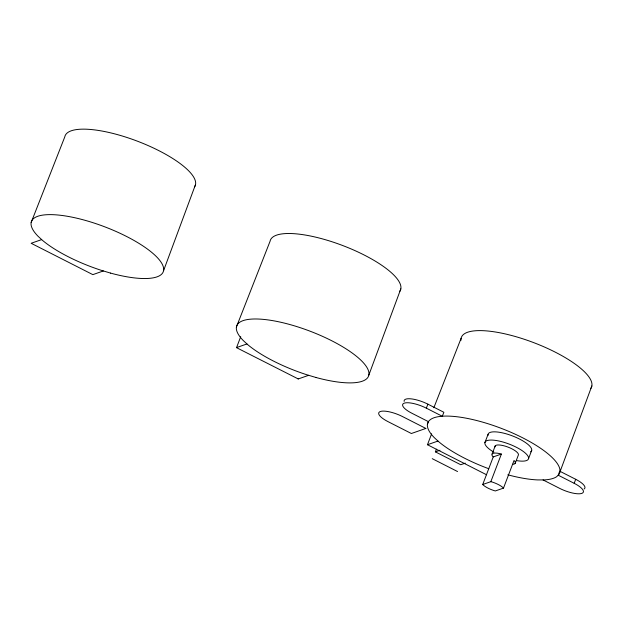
<?xml version="1.0" encoding="UTF-8"?>
<svg xmlns="http://www.w3.org/2000/svg" width="623" height="623" viewBox="0 0 623 623"><rect width="100%" height="100%" fill="white"/><g stroke="black" fill="none" stroke-linecap="round" stroke-linejoin="round"><path stroke-width="0.93" d="M163.561 270.686L195.536 184.509M368.855 375.03L400.823 288.862M559.415 471.977L558.216 475.201L574.172 483.308A17.576 5.257 20.9 0 1 581.773 493.393A17.576 5.257 20.9 0 1 559.672 488.377L543.061 479.936M559.882 472.133L591.85 385.964M236.561 347.587L240.704 336.708M426.35 408.166L427.884 404.163L443.864 412.286L442.299 416.273L426.35 408.166A17.576 5.257 20.9 0 0 404.249 403.151A17.576 5.257 20.9 0 0 411.858 413.236L428.46 421.678M486.586 474.781L427.464 444.729L431.622 433.842M465.28 463.13L460.716 464.727L435.399 451.854L436.419 449.183M484.896 442.657L488.035 434.426M492.115 453.996L495.207 445.897M482.708 484.515L493.245 456.916L501.375 454.074L490.831 481.672L482.708 484.515L483.37 485.185A12.483 3.73 20.9 0 0 493.914 490.55L495.363 490.947L503.493 488.105L514.03 460.506L514.738 461.23A12.483 3.73 20.9 0 1 512.495 464.353M515.159 463.426L518.258 455.32A12.483 3.73 20.9 0 0 507.449 446.893A12.483 3.73 20.9 0 0 495.02 446.862M528.569 458.559L531.715 450.32M574.172 483.308L575.699 479.297L559.711 471.175M31.166 222.489L64.776 136.912A69.659 20.832 20.9 0 1 138.438 141.577A69.659 20.832 20.9 0 1 194.454 187.017M236.46 326.841L270.071 241.265A69.659 20.832 20.9 0 1 343.732 245.929A69.659 20.832 20.9 0 1 399.74 291.369M488.751 468.714A70.539 21.096 20.9 0 1 438.685 441.699L434.317 437.665A70.539 21.096 20.9 0 1 427.479 423.944L428.188 422.137M433.849 407.73L461.09 338.367M427.479 423.944L428.577 421.405A70.539 21.096 20.9 0 1 438.382 416.67L443.638 416.141A70.539 21.096 20.9 0 1 522.767 437.86A70.539 21.096 20.9 0 1 558.784 474.671L556.573 476.751A70.539 21.096 20.9 0 1 543.723 479.936L537.618 479.92A70.539 21.096 20.9 0 1 507.831 474.812M41.671 239.598L31.15 243.281L92.843 274.634L103.363 270.958M246.957 343.951L236.436 347.626L298.253 378.948M298.129 378.986L308.65 375.311M427.464 444.729L437.985 441.053M435.399 451.854L439.963 450.258M501.375 454.074L499.817 453.645A12.483 3.73 20.9 0 0 492.536 456.192L493.245 456.916M490.831 481.672L492.287 482.07A12.483 3.73 20.9 0 1 502.831 487.427L503.493 488.105M432.237 458.668L457.555 471.541M460.997 340.267A69.659 20.832 20.9 0 1 531.91 341.957A69.659 20.832 20.9 0 1 590.768 388.464M404.148 401.422A17.576 5.257 20.9 0 1 427.884 404.163M488.05 435.391A23.269 6.962 20.9 0 1 512.643 435.983A23.269 6.962 20.9 0 1 530.625 451.846M575.699 479.297A17.576 5.257 20.9 0 1 584.125 488.985M493.868 452.181A23.269 6.962 20.9 0 1 491.313 440.064A23.269 6.962 20.9 0 1 524.511 452.399A23.269 6.962 20.9 0 1 516.49 460.584M425.859 428.437L411.367 433.507L387.942 421.6A17.576 5.257 20.9 0 1 380.341 411.515A17.576 5.257 20.9 0 1 402.442 416.53L425.859 428.437M110.575 273.1L101.977 270.546A70.539 21.096 20.9 0 1 42.372 240.252L38.003 236.218A70.539 21.096 20.9 0 1 73.078 217.372A70.539 21.096 20.9 0 1 160.96 262.049A70.539 21.096 20.9 0 1 110.575 273.1M315.861 377.452L307.264 374.898A70.539 21.096 20.9 0 1 247.658 344.597L243.289 340.563A70.539 21.096 20.9 0 1 278.364 321.725A70.539 21.096 20.9 0 1 366.254 366.402A70.539 21.096 20.9 0 1 315.861 377.452"/></g></svg>
